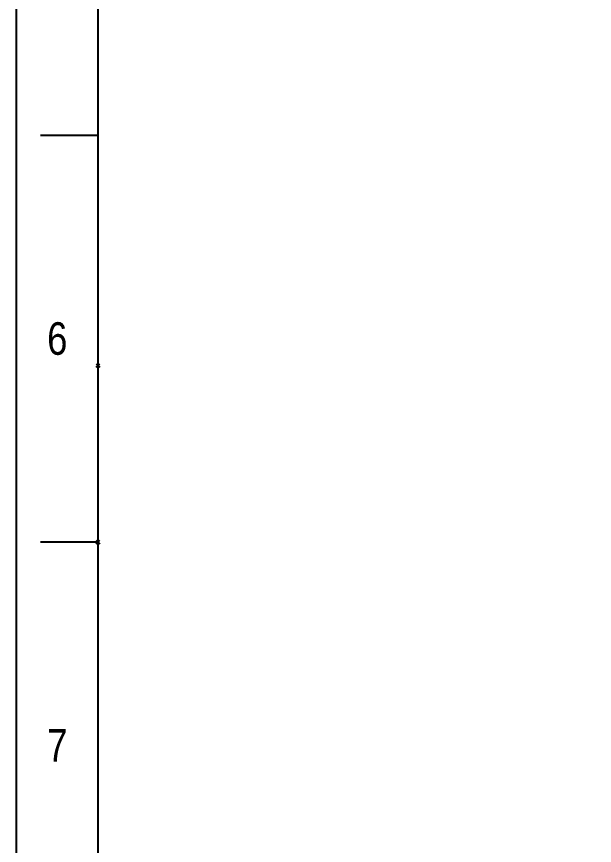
# Model space of a CAD drawing. Header units: inches. Extents: x 1105 to 1525, y -292 to 302.
# Drawn here: x 1104.7 to 1205.2, y -188.9 to -44.8 of the extents above; entities that cross this region are included whole.
import ezdxf

# ---------------------------------------------------------------- set-up
doc = ezdxf.new("R2010")
doc.units = ezdxf.units.IN
doc.header["$LTSCALE"] = 2.42
doc.header["$MEASUREMENT"] = 0
doc.header["$PDMODE"] = 3
doc.header["$PDSIZE"] = 0.3125
doc.layers.add('FORM', color=7, linetype='CONTINUOUS')
doc.styles.get("Standard").update_dxf_attribs({"font": 'arial.ttf', "width": 0.8})

msp = doc.modelspace()

# ---------------------------------------------------------------- linework, layer by layer
at = {"layer": 'FORM'}
for p, q in [((1118.89, 288.04), (1118.89, -277.62)), ((1118.89, -65.5), (1108.89, -65.5)), ((1118.89, -136.21), (1108.89, -136.21))]:
    msp.add_line(p, q, dxfattribs=at)
msp.add_lwpolyline([(1104.75, 302.18), (1524.75, 302.18), (1524.75, -291.76), (1104.75, -291.76)], close=True, dxfattribs=at)
for p in [(1118.89, -105.5), (1118.89, -136.21)]:
    msp.add_point(p, dxfattribs=at)

# ---------------------------------------------------------------- texts
at = {"layer": 'FORM', "char_height": 5.66, "attachment_point": 5}
for s, insert in [('6', (1111.82, -100.85)), ('7', (1111.82, -171.56))]:
    msp.add_mtext_dynamic_manual_height_columns(s, width=50, gutter_width=12.5, heights=[0], dxfattribs=dict(at, insert=insert))

doc.saveas('drawing.dxf')
